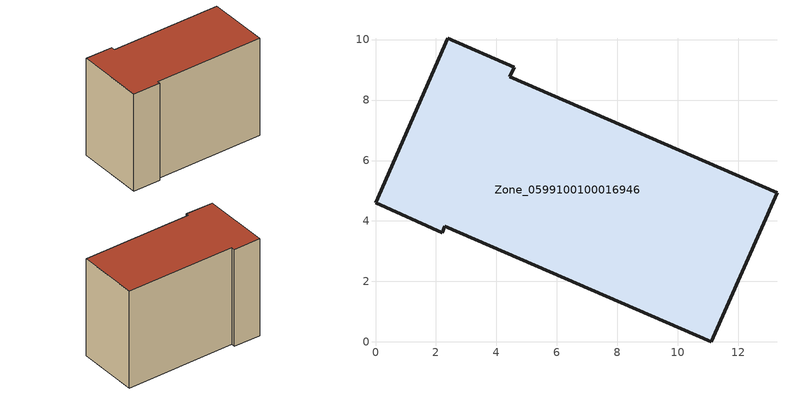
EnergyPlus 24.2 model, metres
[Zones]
Zone_0599100100016946
 floor ground (C_G): 0,4.6 2.39,10.05 4.58,9.09 4.45,8.77 13.28,4.93 11.11,0 2.3,3.83 2.2,3.62 z0
 wall outside (C_F): 4.45,8.77 4.58,9.09 2.39,10.05 0,4.6 2.2,3.62 2.3,3.83 11.11,0 13.28,4.93 4.45,8.77 z0:8.8
 roof outside (C_R): 11.11,0 13.28,4.93 4.45,8.77 4.58,9.09 2.39,10.05 0,4.6 2.2,3.62 2.3,3.83 z8.8
[BUILDING]
Pand.0599100100016946: North Axis=0; Terrain=City; Loads Convergence Tolerance Value=0.04; Temperature Convergence Tolerance Value=0.4; Solar Distribution=FullExterior; Maximum Number of Warmup Days=25; Minimum Number of Warmup Days=1
[Site:Location]
Rotterdam.The.Hague.AP_ZH_NLD Design_Conditions: Latitude=51.96; Longitude=4.45; Time Zone=1; Elevation=-4.5
[SITE:GROUNDTEMPERATURE:BUILDINGSURFACE]
18, 18, 18, 18, 18, 18, 18, 18, 18, 18, 18, 18
[MATERIAL] Thermal Absorptance=0.9; Solar Absorptance=0.7; Visible Absorptance=0.7
Name | Roughness | Thickness | Conductivity | Density | Specific Heat
G.TI.2015-2018 | MediumSmooth | 0.15 | 0.0428571 | 540 | 1210
F.TI.2015-2018 | Rough | 0.3 | 0.0666667 | 1920 | 840
R.TI.2015-2018 | MediumRough | 0.2 | 0.0333333 | 1500 | 1000
[CONSTRUCTION]
C_G: G.TI.2015-2018
C_F: F.TI.2015-2018
C_R: R.TI.2015-2018
[ZONE]
Zone_0599100100016946: Type=1; Multiplier=1; Ceiling Height=Autocalculate; Volume=Autocalculate; Floor Area=autocalculate; Part of Total Floor Area=Yes
[ZONEINFILTRATION:DESIGNFLOWRATE]
Infil_Zone_0599100100016946: Zone or ZoneList or Space or SpaceList=Zone_0599100100016946; Schedule=AlwaysOn; Design Flow Rate Calculation Method=Flow/Area; Flow Rate per Floor Area=0.0015; Constant Term Coefficient=1; Temperature Term Coefficient=0; Velocity Term Coefficient=0; Velocity Squared Term Coefficient=0
[HVACTEMPLATE:ZONE:IDEALLOADSAIRSYSTEM]
Zone_0599100100016946: Maximum Heating Supply Air Temperature=50; Minimum Cooling Supply Air Temperature=13; Maximum Heating Supply Air Humidity Ratio=0.0156; Minimum Cooling Supply Air Humidity Ratio=0.0077; Heating Limit=NoLimit; Cooling Limit=NoLimit; Dehumidification Control Type=ConstantSensibleHeatRatio; Cooling Sensible Heat Ratio=0.7; Dehumidification Setpoint=60; Humidification Control Type=None; Humidification Setpoint=30; Outdoor Air Method=None; Outdoor Air Flow Rate per Person=0.00944; Outdoor Air Flow Rate per Zone Floor Area=0; Outdoor Air Flow Rate per Zone=0; Demand Controlled Ventilation Type=None; Outdoor Air Economizer Type=NoEconomizer; Heat Recovery Type=None; Sensible Heat Recovery Effectiveness=0.7; Latent Heat Recovery Effectiveness=0.65
[ZONECONTROL:THERMOSTAT]
ThermostatControl_Zone_0599100100016946: Zone or ZoneList=Zone_0599100100016946; Control Type Schedule=DualSetpointControlType; Control 1=Thermostat_Zone_0599100100016946; Temperature Difference Between Cutout And Setpoint=0
[THERMOSTATSETPOINT:DUALSETPOINT]
Thermostat_Zone_0599100100016946: Heating Setpoint Temperature Schedule=HeatingSetpoint_Zone_0599100100016946; Cooling Setpoint Temperature Schedule=CoolingSetpoint_Zone_0599100100016946
[SCHEDULE:COMPACT]
HeatingSetpoint_Zone_0599100100016946: Through: 12/31, For: AllDays, Until: 24:00, 21
CoolingSetpoint_Zone_0599100100016946: Through: 12/31, For: AllDays, Until: 24:00, 24
DualSetpointControlType: Through: 12/31, For: AllDays, Until: 24:00, 4
AlwaysOn: Through: 12/31, For: AllDays, Until: 24:00, 1
